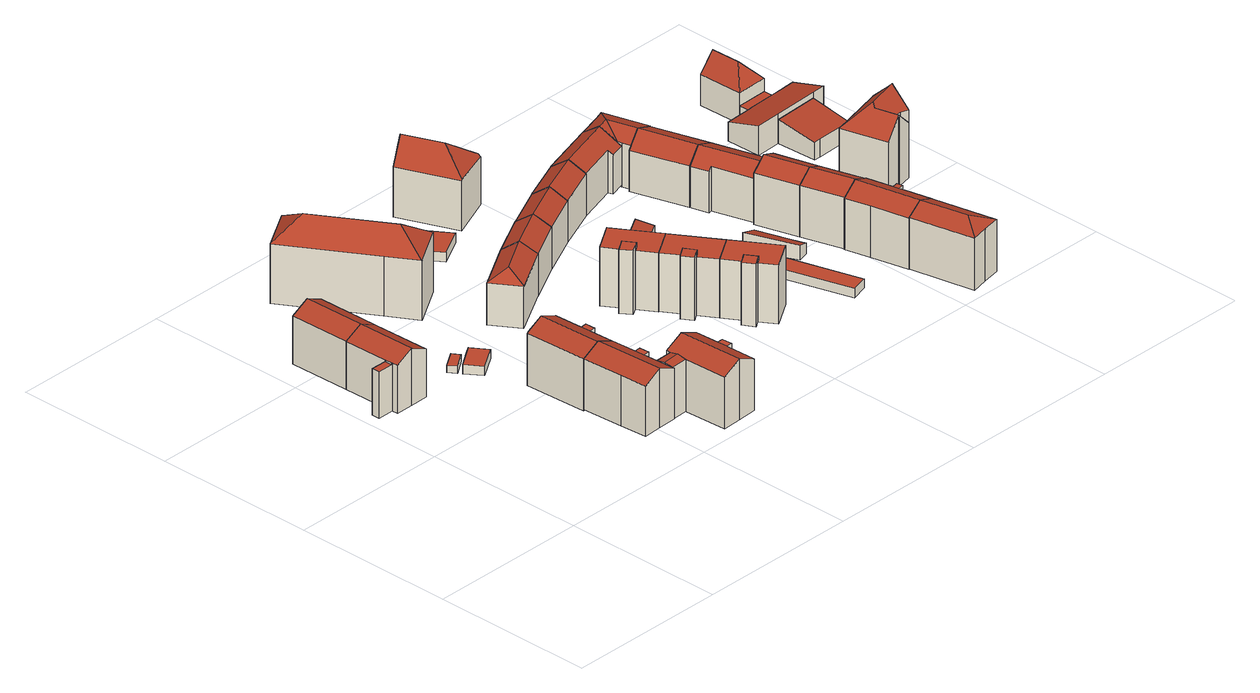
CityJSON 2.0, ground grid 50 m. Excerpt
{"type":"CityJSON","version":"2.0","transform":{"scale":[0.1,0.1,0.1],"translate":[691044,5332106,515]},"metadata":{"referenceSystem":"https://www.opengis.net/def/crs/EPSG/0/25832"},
"CityObjects":{
"building1":{"type":"Building","attributes":{"Gemeindeschluessel":"09162000","HoeheDach":"536.000","HoeheGrund":"518.370","Methode":"2000","NiedrigsteTraufeDesGebaeudes":"532.730","Geometrietyp2DReferenz":"3000","function":"31001_1000","roofType":"3100","measuredHeight":17.63,"storeysAboveGround":5},"geometry":[{"type":"MultiSurface","lod":"2","boundaries":[[[0,1,2,3,4]],[[0,5,6,7,8,9,10,11,1]],[[7,12,13,8]],[[14,15,13,12]],[[7,6,16,17,14,12]],[[16,18,4,3,19,20,21,17]],[[11,22,2,1]],[[2,22,19,3]],[[9,21,20,10]],[[14,17,21,15]],[[5,18,16,6]],[[9,8,13,15,21]],[[0,4,18,5]],[[11,10,20,19,22]]],"semantics":{"surfaces":[{"type":"WallSurface"},{"type":"GroundSurface"},{"type":"RoofSurface"}],"values":[0,1,0,2,0,2,0,2,0,0,0,0,0,0]}}]},
"building2":{"type":"Building","attributes":{"Gemeindeschluessel":"09162000","HoeheDach":"535.966","HoeheGrund":"518.350","Methode":"1000","NiedrigsteTraufeDesGebaeudes":"533.236","Geometrietyp2DReferenz":"3000","function":"31001_1000","roofType":"3100","measuredHeight":17.62,"storeysAboveGround":5},"geometry":[{"type":"MultiSurface","lod":"2","boundaries":[[[22,23,24,19]],[[25,26,11,10,27]],[[27,28,29,25]],[[10,20,28,27]],[[19,24,29,28,20]],[[25,29,24,23,26]],[[11,22,19,20,10]],[[26,23,22,11]]],"semantics":{"surfaces":[{"type":"RoofSurface"},{"type":"GroundSurface"},{"type":"WallSurface"}],"values":[0,1,2,2,0,2,2,2]}}]},
"building3":{"type":"Building","attributes":{"Gemeindeschluessel":"09162000","HoeheDach":"537.320","HoeheGrund":"519.080","Methode":"2000","NiedrigsteTraufeDesGebaeudes":"534.600","Geometrietyp2DReferenz":"3000","function":"31001_1000","roofType":"3100","measuredHeight":18.24,"storeysAboveGround":5},"geometry":[{"type":"MultiSurface","lod":"2","boundaries":[[[30,31,32,33]],[[34,35,36,37,38,39,40,41,42,43,44,45]],[[46,47,48,49,50,30,33,51,52,53]],[[36,48,47,37]],[[54,55,56,46,53,57]],[[42,41,57,53,52]],[[34,50,49,35]],[[44,32,31,45]],[[38,56,55,39]],[[42,52,51,43]],[[35,49,48,36]],[[39,55,54,40]],[[44,43,51,33,32]],[[40,54,57,41]],[[34,45,31,30,50]],[[38,37,47,46,56]]],"semantics":{"surfaces":[{"type":"RoofSurface"},{"type":"GroundSurface"},{"type":"WallSurface"}],"values":[0,1,0,2,0,2,2,2,2,2,2,2,2,2,2,2]}}]},
"building4":{"type":"Building","attributes":{"Gemeindeschluessel":"09162000","HoeheDach":"520.650","HoeheGrund":"518.400","Methode":"1000","NiedrigsteTraufeDesGebaeudes":"520.650","Geometrietyp2DReferenz":"3000","function":"31001_2000","roofType":"1000","measuredHeight":2.25},"geometry":[{"type":"MultiSurface","lod":"2","boundaries":[[[58,59,60,61]],[[62,59,58,63]],[[62,63,64,65]],[[65,60,59,62]],[[60,65,64,61]],[[61,64,63,58]]],"semantics":{"surfaces":[{"type":"GroundSurface"},{"type":"WallSurface"},{"type":"RoofSurface"}],"values":[0,1,2,1,1,1]}}]},
"building5":{"type":"Building","attributes":{"Gemeindeschluessel":"09162000","HoeheDach":"521.181","HoeheGrund":"518.417","Methode":"1000","NiedrigsteTraufeDesGebaeudes":"521.181","Geometrietyp2DReferenz":"3000","function":"51009_1610","roofType":"1000","measuredHeight":2.76},"geometry":[{"type":"MultiSurface","lod":"2","boundaries":[[[66,67,68,69]],[[70,71,72,73]],[[66,69,70,73,74]],[[73,72,75,74]],[[74,75,67,66]],[[69,68,71,70]],[[75,72,71,68,67]]],"semantics":{"surfaces":[{"type":"WallSurface"},{"type":"GroundSurface"},{"type":"RoofSurface"}],"values":[0,0,1,0,0,0,2]}}]},
"building6":{"type":"Building","attributes":{"Gemeindeschluessel":"09162000","HoeheDach":"537.320","HoeheGrund":"518.610","Methode":"2000","NiedrigsteTraufeDesGebaeudes":"534.570","Geometrietyp2DReferenz":"3000","function":"31001_1000","roofType":"3100","measuredHeight":18.71,"storeysAboveGround":5},"geometry":[{"type":"MultiSurface","lod":"2","boundaries":[[[76,77,78,79]],[[79,78,80,81]],[[82,83,84,85,86]],[[57,87,88,80,78,77]],[[82,86,52,89]],[[90,91,84,83]],[[92,93,94,95]],[[96,89,52,87,57]],[[87,52,86,85,97,94,93,88]],[[82,89,96,76,79,81,92,95,90,83]],[[90,95,94,97,91]],[[92,81,80,88,93]],[[85,84,91,97]],[[96,57,77,76]]],"semantics":{"surfaces":[{"type":"WallSurface"},{"type":"RoofSurface"},{"type":"GroundSurface"}],"values":[0,0,0,1,0,0,0,0,1,2,0,0,1,0]}}]},
"building7":{"type":"Building","attributes":{"Gemeindeschluessel":"09162000","HoeheDach":"537.370","HoeheGrund":"518.600","Methode":"2000","NiedrigsteTraufeDesGebaeudes":"534.570","Geometrietyp2DReferenz":"3000","function":"31001_1000","roofType":"3100","measuredHeight":18.77,"storeysAboveGround":5},"geometry":[{"type":"MultiSurface","lod":"2","boundaries":[[[98,99,100,101]],[[102,103,104,105]],[[106,107,108,109,110,111,112]],[[113,114,103,115]],[[103,114,116,106,112,117,100,99]],[[105,104,99,118]],[[119,120,117,112,111]],[[121,116,114,113]],[[119,111,110,122]],[[123,108,107,124]],[[98,125,118,99]],[[109,126,127,110]],[[121,124,107,106,116]],[[128,115,103,102]],[[101,100,117,120]],[[125,128,102,105,118]],[[129,127,126,130]],[[103,99,104]],[[129,122,110,127]],[[123,130,126,109,108]],[[123,124,121,113,115,128,125,98,101,120,119,122,129,130]]],"semantics":{"surfaces":[{"type":"WallSurface"},{"type":"RoofSurface"},{"type":"GroundSurface"}],"values":[0,1,1,0,1,1,0,0,0,0,0,1,0,0,0,0,0,0,0,0,2]}}]},
"building8":{"type":"Building","attributes":{"Gemeindeschluessel":"09162000","HoeheDach":"539.955","HoeheGrund":"515.580","Methode":"1000","NiedrigsteTraufeDesGebaeudes":"534.014","Geometrietyp2DReferenz":"3000","function":"31001_1000","roofType":"3200","measuredHeight":24.38,"storeysAboveGround":5},"geometry":[{"type":"MultiSurface","lod":"2","boundaries":[[[131,132,133,134]],[[135,136,137,138]],[[138,137,139,140]],[[141,142,143,144]],[[145,142,146]],[[133,132,147,139,137,136,143,142,145]],[[148,149,150,141,144,135,138,140,151]],[[149,152,146,150]],[[150,146,142,141]],[[149,148,131,134,152]],[[140,139,147,151]],[[152,134,133,145,146]],[[148,151,147,132,131]],[[144,143,136,135]]],"semantics":{"surfaces":[{"type":"RoofSurface"},{"type":"WallSurface"},{"type":"GroundSurface"}],"values":[0,1,1,1,0,0,2,1,1,1,1,0,1,1]}}]},
"building9":{"type":"Building","attributes":{"Gemeindeschluessel":"09162000","HoeheDach":"534.410","HoeheGrund":"518.260","Methode":"2000","NiedrigsteTraufeDesGebaeudes":"531.133","Geometrietyp2DReferenz":"3000","function":"31001_1000","roofType":"3200","measuredHeight":16.15,"storeysAboveGround":4},"geometry":[{"type":"MultiSurface","lod":"2","boundaries":[[[153,154,155,156]],[[157,158,153,156,159]],[[160,161,162,163]],[[164,162,155,154]],[[156,155,162,161,159]],[[158,157,160,163,165]],[[157,159,161,160]],[[165,163,162,164]],[[158,165,164,154,153]]],"semantics":{"surfaces":[{"type":"RoofSurface"},{"type":"WallSurface"},{"type":"GroundSurface"}],"values":[0,1,1,0,0,2,1,1,1]}}]},
"building10":{"type":"Building","attributes":{"Gemeindeschluessel":"09162000","HoeheDach":"534.413","HoeheGrund":"518.080","Methode":"1000","NiedrigsteTraufeDesGebaeudes":"531.057","Geometrietyp2DReferenz":"3000","function":"31001_1000","roofType":"3100","measuredHeight":16.33,"storeysAboveGround":4},"geometry":[{"type":"MultiSurface","lod":"2","boundaries":[[[166,167,168,169,170,171]],[[166,172,173,167]],[[168,167,173,174,175]],[[170,162,161,171]],[[169,176,162,170]],[[176,175,174,173,162]],[[172,161,162,173]],[[172,166,171,161]],[[168,175,176,169]]],"semantics":{"surfaces":[{"type":"GroundSurface"},{"type":"WallSurface"},{"type":"RoofSurface"}],"values":[0,1,1,1,1,2,2,1,1]}}]},
"building11":{"type":"Building","attributes":{"Gemeindeschluessel":"09162000","HoeheDach":"521.448","HoeheGrund":"518.520","Methode":"1000","NiedrigsteTraufeDesGebaeudes":"521.448","Geometrietyp2DReferenz":"3000","function":"31001_1000","roofType":"1000","measuredHeight":2.93,"storeysAboveGround":1},"geometry":[{"type":"MultiSurface","lod":"2","boundaries":[[[177,178,179,180]],[[180,181,182,177]],[[183,178,177,182]],[[184,179,178,183]],[[179,184,181,180]],[[183,182,181,184]]],"semantics":{"surfaces":[{"type":"GroundSurface"},{"type":"WallSurface"},{"type":"RoofSurface"}],"values":[0,1,1,1,1,2]}}]},
"building12":{"type":"Building","attributes":{"Gemeindeschluessel":"09162000","HoeheDach":"537.160","HoeheGrund":"517.480","Methode":"2000","NiedrigsteTraufeDesGebaeudes":"535.670","Geometrietyp2DReferenz":"3000","function":"31001_1000","roofType":"1000","measuredHeight":19.68,"storeysAboveGround":6},"geometry":[{"type":"MultiSurface","lod":"2","boundaries":[[[185,186,187,188]],[[189,190,191,192,193,194]],[[190,189,185,188,195,196,197,198,199]],[[200,201,202,203,204,205,206,192,191]],[[189,194,186,185]],[[203,202,197,196]],[[204,207,208,205]],[[196,195,207,204,203]],[[205,208,209,206]],[[197,202,201,198]],[[200,191,190,199]],[[198,201,200,199]],[[188,187,207,195]],[[206,209,193,192]],[[186,194,193,209,208,207,187]]],"semantics":{"surfaces":[{"type":"WallSurface"},{"type":"GroundSurface"},{"type":"RoofSurface"}],"values":[0,0,1,2,0,0,0,0,0,0,0,0,0,0,2]}}]},
"building13":{"type":"Building","attributes":{"Gemeindeschluessel":"09162000","HoeheDach":"536.970","HoeheGrund":"517.590","Methode":"2000","NiedrigsteTraufeDesGebaeudes":"535.700","Geometrietyp2DReferenz":"3000","function":"31001_1000","roofType":"1000","measuredHeight":19.38,"storeysAboveGround":6},"geometry":[{"type":"MultiSurface","lod":"2","boundaries":[[[210,201,211,212]],[[213,214,215,216]],[[217,218,214,219]],[[220,221,222,223,215,214,218]],[[216,215,223,224]],[[225,220,218,217]],[[226,219,214,213,191]],[[227,228,229,230]],[[212,211,227,230]],[[191,200,231,226]],[[227,211,201,200,191,213,216,224,232,228]],[[231,200,201,210]],[[233,221,220,225]],[[229,233,225,217,219,226,231,210,212,230]],[[233,229,228,232,222,221]],[[224,223,222,232]]],"semantics":{"surfaces":[{"type":"WallSurface"},{"type":"RoofSurface"},{"type":"GroundSurface"}],"values":[0,0,0,1,0,0,0,0,0,0,1,0,0,2,0,0]}}]},
"building14":{"type":"Building","attributes":{"Gemeindeschluessel":"09162000","HoeheDach":"536.930","HoeheGrund":"517.490","Methode":"2000","NiedrigsteTraufeDesGebaeudes":"535.680","Geometrietyp2DReferenz":"3000","function":"31001_1000","roofType":"1000","measuredHeight":19.44,"storeysAboveGround":6},"geometry":[{"type":"MultiSurface","lod":"2","boundaries":[[[234,211,227,228,235,236,237,238,239]],[[240,211,234,241]],[[242,243,244,245,246,247,248,240,241]],[[249,250,251,252,253,254,255,256]],[[243,242,239,238,251,250]],[[247,246,255,254,235,228]],[[248,227,211,240]],[[228,227,248,247]],[[237,252,251,238]],[[243,250,249,244]],[[236,253,252,237]],[[234,239,242,241]],[[245,256,255,246]],[[244,249,256,245]],[[235,254,253,236]]],"semantics":{"surfaces":[{"type":"RoofSurface"},{"type":"WallSurface"},{"type":"GroundSurface"}],"values":[0,1,2,0,1,1,1,1,1,1,1,1,1,1,1]}}]},
"building15":{"type":"Building","attributes":{"Gemeindeschluessel":"09162000","HoeheDach":"534.390","HoeheGrund":"518.080","Methode":"1000","NiedrigsteTraufeDesGebaeudes":"531.047","Geometrietyp2DReferenz":"3000","function":"31001_1000","roofType":"3100","measuredHeight":16.31,"storeysAboveGround":4},"geometry":[{"type":"MultiSurface","lod":"2","boundaries":[[[257,258,259,260]],[[261,262,263,168]],[[261,260,259,264,262]],[[257,260,261,168,167,166]],[[167,173,265,166]],[[258,257,166,265]],[[263,262,264,266,173]],[[168,263,173,167]],[[258,265,173,266,259]],[[264,259,266]]],"semantics":{"surfaces":[{"type":"WallSurface"},{"type":"GroundSurface"},{"type":"RoofSurface"}],"values":[0,0,0,1,0,0,2,0,2,2]}}]},
"building16":{"type":"Building","attributes":{"Gemeindeschluessel":"09162000","HoeheDach":"539.999","HoeheGrund":"518.579","Methode":"1000","NiedrigsteTraufeDesGebaeudes":"533.266","Geometrietyp2DReferenz":"3000","function":"31001_1000","roofType":"3200","measuredHeight":21.42,"storeysAboveGround":5},"geometry":[{"type":"MultiSurface","lod":"2","boundaries":[[[267,268,269,270]],[[271,272,273,274]],[[275,274,273,276,277]],[[278,279,272,271]],[[269,268,277,276]],[[279,270,269,276,273,272]],[[278,271,274,275,280]],[[267,280,275,277,268]],[[270,279,278,280,267]]],"semantics":{"surfaces":[{"type":"RoofSurface"},{"type":"WallSurface"},{"type":"GroundSurface"}],"values":[0,1,1,1,0,0,2,1,1]}}]},
"building17":{"type":"Building","attributes":{"Gemeindeschluessel":"09162000","HoeheDach":"520.452","HoeheGrund":"517.410","Methode":"1000","NiedrigsteTraufeDesGebaeudes":"519.807","Geometrietyp2DReferenz":"3000","function":"31001_2000","roofType":"1000","measuredHeight":3.04},"geometry":[{"type":"MultiSurface","lod":"2","boundaries":[[[281,282,283,284]],[[285,286,281,284]],[[284,283,287,285]],[[286,288,282,281]],[[288,287,283,282]],[[288,286,285,287]]],"semantics":{"surfaces":[{"type":"WallSurface"},{"type":"GroundSurface"},{"type":"RoofSurface"}],"values":[0,1,0,0,2,0]}}]},
"building18":{"type":"Building","attributes":{"Gemeindeschluessel":"09162000","HoeheDach":"534.394","HoeheGrund":"518.060","Methode":"1000","NiedrigsteTraufeDesGebaeudes":"531.040","Geometrietyp2DReferenz":"3000","function":"31001_1000","roofType":"3100","measuredHeight":16.33,"storeysAboveGround":4},"geometry":[{"type":"MultiSurface","lod":"2","boundaries":[[[259,289,290,291]],[[292,293,261,260,257,294]],[[292,289,295,293]],[[262,295,289,259]],[[294,290,289,292]],[[293,295,262,261]],[[261,262,259,260]],[[260,259,291,257]],[[257,291,290,294]]],"semantics":{"surfaces":[{"type":"RoofSurface"},{"type":"GroundSurface"},{"type":"WallSurface"}],"values":[0,1,2,0,2,2,2,2,2]}}]},
"building19":{"type":"Building","attributes":{"Gemeindeschluessel":"09162000","HoeheDach":"520.063","HoeheGrund":"517.200","Methode":"1000","NiedrigsteTraufeDesGebaeudes":"520.063","Geometrietyp2DReferenz":"3000","function":"31001_2000","roofType":"1000","measuredHeight":2.86},"geometry":[{"type":"MultiSurface","lod":"2","boundaries":[[[296,297,298,299]],[[300,301,302,303]],[[296,299,302,301]],[[303,302,299,298]],[[297,296,301,300]],[[298,297,300,303]]],"semantics":{"surfaces":[{"type":"WallSurface"},{"type":"RoofSurface"},{"type":"GroundSurface"}],"values":[0,0,1,0,0,2]}}]},
"building20":{"type":"Building","attributes":{"Gemeindeschluessel":"09162000","HoeheDach":"522.266","HoeheGrund":"516.760","Methode":"1000","NiedrigsteTraufeDesGebaeudes":"520.069","Geometrietyp2DReferenz":"3000","function":"31001_2000","roofType":"2100","measuredHeight":5.51,"storeysAboveGround":1},"geometry":[{"type":"MultiSurface","lod":"2","boundaries":[[[304,305,306,307]],[[308,309,305,304]],[[307,306,310,311]],[[310,306,305,309,312]],[[313,312,309,308]],[[313,308,304,307,311]],[[311,310,312,313]]],"semantics":{"surfaces":[{"type":"WallSurface"},{"type":"RoofSurface"},{"type":"GroundSurface"}],"values":[0,0,0,1,0,2,0]}}]},
"building21":{"type":"Building","attributes":{"Gemeindeschluessel":"09162000","HoeheDach":"534.370","HoeheGrund":"518.130","Methode":"2000","NiedrigsteTraufeDesGebaeudes":"530.149","Geometrietyp2DReferenz":"3000","function":"31001_1000","roofType":"3100","measuredHeight":16.24,"storeysAboveGround":4},"geometry":[{"type":"MultiSurface","lod":"2","boundaries":[[[314,315,316,293]],[[289,317,318,319,320]],[[321,322,323,324]],[[293,316,289,292]],[[315,314,325,326]],[[323,327,318,317,324]],[[314,293,292,294,328,327,323,322,325]],[[322,321,326,325]],[[321,324,317,289,316,315,326]],[[328,319,318,327]],[[294,320,319,328]],[[294,292,289,320]]],"semantics":{"surfaces":[{"type":"WallSurface"},{"type":"RoofSurface"},{"type":"GroundSurface"}],"values":[0,1,0,0,0,0,2,0,1,0,0,0]}}]},
"building22":{"type":"Building","attributes":{"Gemeindeschluessel":"09162000","HoeheDach":"535.436","HoeheGrund":"516.890","Methode":"1000","NiedrigsteTraufeDesGebaeudes":"532.881","Geometrietyp2DReferenz":"3000","function":"31001_1000","roofType":"3200","measuredHeight":18.55,"storeysAboveGround":5},"geometry":[{"type":"MultiSurface","lod":"2","boundaries":[[[329,330,331,332,333]],[[334,333,332,335]],[[336,329,333,337,338]],[[339,330,340,341]],[[341,340,336,342]],[[343,338,337,344]],[[345,331,330,339]],[[340,330,329,336]],[[335,332,331,345]],[[341,342,343,344,334,335,345,339]],[[344,337,333,334]],[[342,336,338,343]]],"semantics":{"surfaces":[{"type":"RoofSurface"},{"type":"WallSurface"},{"type":"GroundSurface"}],"values":[0,1,0,1,1,1,1,0,1,2,1,1]}}]},
"building23":{"type":"Building","attributes":{"Gemeindeschluessel":"09162000","HoeheDach":"535.396","HoeheGrund":"516.880","Methode":"2000","NiedrigsteTraufeDesGebaeudes":"532.698","Geometrietyp2DReferenz":"3000","function":"31001_1000","roofType":"3100","measuredHeight":18.52,"storeysAboveGround":6},"geometry":[{"type":"MultiSurface","lod":"2","boundaries":[[[345,346,347,335]],[[348,349,350,351]],[[352,353,354,355]],[[334,333,356,344]],[[357,358,359,360]],[[361,362,363,364]],[[334,335,347,333]],[[365,354,353,366]],[[360,359,367,368]],[[369,370,371,372]],[[373,371,370,365,366,363,362,374,375,333,347,346]],[[343,376,358,357]],[[373,377,372,371]],[[364,363,366,378]],[[359,358,376,356,333,375,350,349,367]],[[379,369,372,377,345,335,334,344,343,357,360,368,348,351,380,381,361,364,378,352,355]],[[381,374,362,361]],[[381,380,375,374]],[[353,352,378,366]],[[344,356,376,343]],[[351,350,375,380]],[[377,373,346,345]],[[365,379,355,354]],[[368,367,349,348]],[[379,365,370,369]]],"semantics":{"surfaces":[{"type":"WallSurface"},{"type":"RoofSurface"},{"type":"GroundSurface"}],"values":[0,0,0,0,0,0,0,1,0,0,1,0,0,0,1,2,0,0,0,0,0,0,0,0,0]}}]},
"building24":{"type":"Building","attributes":{"Gemeindeschluessel":"09162000","HoeheDach":"534.350","HoeheGrund":"517.610","Methode":"2000","NiedrigsteTraufeDesGebaeudes":"530.284","Geometrietyp2DReferenz":"3000","function":"31001_1000","roofType":"3100","measuredHeight":16.74,"storeysAboveGround":4},"geometry":[{"type":"MultiSurface","lod":"2","boundaries":[[[382,383,384,385]],[[386,387,388,389]],[[390,391,392,383,382]],[[390,382,385,386,389,393]],[[393,394,391,390]],[[385,384,395,387,386]],[[395,384,383,392]],[[389,388,394,393]],[[394,388,387,395,392,391]]],"semantics":{"surfaces":[{"type":"WallSurface"},{"type":"GroundSurface"},{"type":"RoofSurface"}],"values":[0,0,0,1,0,0,2,0,2]}}]},
"building25":{"type":"Building","attributes":{"Gemeindeschluessel":"09162000","HoeheDach":"534.380","HoeheGrund":"517.580","Methode":"2000","NiedrigsteTraufeDesGebaeudes":"530.302","Geometrietyp2DReferenz":"3000","function":"31001_1000","roofType":"3100","measuredHeight":16.8,"storeysAboveGround":5},"geometry":[{"type":"MultiSurface","lod":"2","boundaries":[[[396,397,398,399]],[[399,400,382,390,396]],[[392,383,401,402]],[[403,392,402,398,397]],[[390,403,397,396]],[[382,383,392,403,390]],[[399,398,402,401,400]],[[400,401,383,382]]],"semantics":{"surfaces":[{"type":"WallSurface"},{"type":"GroundSurface"},{"type":"RoofSurface"}],"values":[0,1,2,2,0,0,0,0]}}]},
"building26":{"type":"Building","attributes":{"Gemeindeschluessel":"09162000","HoeheDach":"535.505","HoeheGrund":"516.910","Methode":"1000","NiedrigsteTraufeDesGebaeudes":"532.812","Geometrietyp2DReferenz":"3000","function":"31001_1000","roofType":"3100","measuredHeight":18.59,"storeysAboveGround":5},"geometry":[{"type":"MultiSurface","lod":"2","boundaries":[[[404,361,381,380,351,348,405,406]],[[348,349,407,405]],[[351,350,349,348]],[[380,408,350,351]],[[381,409,408,380]],[[410,411,412,408,409]],[[361,410,409,381]],[[349,350,408,412,407]],[[410,361,404,411]],[[411,404,406,405,407,412]]],"semantics":{"surfaces":[{"type":"GroundSurface"},{"type":"WallSurface"},{"type":"RoofSurface"}],"values":[0,1,1,1,1,2,1,2,1,1]}}]},
"building27":{"type":"Building","attributes":{"Gemeindeschluessel":"09162000","HoeheDach":"535.477","HoeheGrund":"516.900","Methode":"1000","NiedrigsteTraufeDesGebaeudes":"532.771","Geometrietyp2DReferenz":"3000","function":"31001_1000","roofType":"3100","measuredHeight":18.58,"storeysAboveGround":5},"geometry":[{"type":"MultiSurface","lod":"2","boundaries":[[[406,404,411,412,407,405]],[[413,404,406,405,414]],[[405,407,415,414]],[[411,416,417,412]],[[413,414,415,417,416]],[[407,412,417,415]],[[411,404,413,416]]],"semantics":{"surfaces":[{"type":"WallSurface"},{"type":"GroundSurface"},{"type":"RoofSurface"}],"values":[0,1,0,2,0,2,0]}}]},
"building28":{"type":"Building","attributes":{"Gemeindeschluessel":"09162000","HoeheDach":"534.430","HoeheGrund":"517.600","Methode":"2000","NiedrigsteTraufeDesGebaeudes":"531.084","Geometrietyp2DReferenz":"3000","function":"31001_1000","roofType":"3100","measuredHeight":16.83,"storeysAboveGround":4},"geometry":[{"type":"MultiSurface","lod":"2","boundaries":[[[402,418,419,420]],[[421,422,419,423]],[[424,425,426,427,428]],[[429,426,425,317,430]],[[422,421,431,432]],[[425,424,420,317]],[[419,418,400,423]],[[424,428,433,402,420]],[[399,427,426,429,431,421,423,400]],[[418,402,433,399,400]],[[399,433,428,427]],[[422,432,430,317,420,419]],[[429,430,432,431]]],"semantics":{"surfaces":[{"type":"RoofSurface"},{"type":"WallSurface"},{"type":"GroundSurface"}],"values":[0,1,1,1,1,0,1,0,2,1,1,0,1]}}]},
"building29":{"type":"Building","attributes":{"Gemeindeschluessel":"09162000","HoeheDach":"540.980","HoeheGrund":"517.680","Methode":"2000","NiedrigsteTraufeDesGebaeudes":"534.380","Geometrietyp2DReferenz":"3000","function":"31001_1000","roofType":"3200","measuredHeight":23.3,"storeysAboveGround":4},"geometry":[{"type":"MultiSurface","lod":"2","boundaries":[[[434,435,436,437]],[[438,439,440,441]],[[437,436,442,443]],[[443,442,444,445]],[[446,447,438,441]],[[440,439,435,434]],[[448,449,450,451]],[[452,453,454,455]],[[456,448,451,452,455,446,441,440,434,437,443,445]],[[446,455,454,457,447]],[[456,445,444,458,459]],[[453,460,461,457,454]],[[456,459,449,448]],[[453,452,451,450,460]],[[438,447,457,461,462,439]],[[462,458,444,442,436,435,439]],[[460,450,449,459,458,462,461]]],"semantics":{"surfaces":[{"type":"WallSurface"},{"type":"GroundSurface"},{"type":"RoofSurface"}],"values":[0,0,0,0,0,0,0,0,1,0,0,2,0,0,2,2,2]}}]},
"building30":{"type":"Building","attributes":{"Gemeindeschluessel":"09162000","HoeheDach":"524.953","HoeheGrund":"517.550","Methode":"1000","NiedrigsteTraufeDesGebaeudes":"523.039","Geometrietyp2DReferenz":"3000","function":"31001_9998","roofType":"1000","measuredHeight":7.4,"storeysAboveGround":1},"geometry":[{"type":"MultiSurface","lod":"2","boundaries":[[[463,464,465,466]],[[463,466,467,468,469]],[[470,469,468,471]],[[465,464,470,471,472]],[[471,468,467,472]],[[464,463,469,470]],[[472,467,466,465]]],"semantics":{"surfaces":[{"type":"WallSurface"},{"type":"RoofSurface"},{"type":"GroundSurface"}],"values":[0,1,0,2,0,0,0]}}]},
"building31":{"type":"Building","attributes":{"Gemeindeschluessel":"09162000","HoeheDach":"526.661","HoeheGrund":"517.560","Methode":"1000","NiedrigsteTraufeDesGebaeudes":"522.593","Geometrietyp2DReferenz":"3000","function":"31001_9998","roofType":"2100","measuredHeight":9.1,"storeysAboveGround":1},"geometry":[{"type":"MultiSurface","lod":"2","boundaries":[[[473,474,475,476]],[[477,473,476,478,479,480,481,482,483,484]],[[478,476,475,485]],[[482,481,486,487]],[[477,484,488,489]],[[482,487,490,483]],[[491,492,493,494]],[[477,489,474,473]],[[488,490,487,486,495,485,475,474,489]],[[479,493,492,480]],[[483,490,488,484]],[[481,480,492,491,486]],[[479,478,485,495,494,493]],[[494,495,486,491]]],"semantics":{"surfaces":[{"type":"WallSurface"},{"type":"GroundSurface"},{"type":"RoofSurface"}],"values":[0,1,0,0,0,0,2,0,2,0,0,0,0,0]}}]},
"building32":{"type":"Building","attributes":{"Gemeindeschluessel":"09162000","HoeheDach":"531.980","HoeheGrund":"516.990","Methode":"2000","NiedrigsteTraufeDesGebaeudes":"526.625","Geometrietyp2DReferenz":"3000","function":"31001_9998","roofType":"3200","measuredHeight":14.99,"storeysAboveGround":2},"geometry":[{"type":"MultiSurface","lod":"2","boundaries":[[[496,497,498,499]],[[500,501,502,503,504]],[[505,500,504]],[[506,504,503,507]],[[497,496,508,509]],[[496,499,501,500,505,508]],[[510,509,508,505]],[[499,498,511,502,501]],[[507,503,502,511]],[[510,505,504,506]],[[510,506,507,511,498,497,509]]],"semantics":{"surfaces":[{"type":"WallSurface"},{"type":"RoofSurface"},{"type":"GroundSurface"}],"values":[0,1,1,0,0,1,0,0,0,0,2]}}]}
},
"vertices":[
[113,686,34],[170,687,34],[170,687,182],[114,686,210],[113,686,210],[59,686,34],[58,705,34],[8,704,34],[8,729,34],[57,729,34],[54,866,34],[166,867,34],[8,704,177],[8,729,177],[57,705,177],[57,729,177],[58,705,182],[57,705,182],[59,686,182],[110,867,210],[54,866,182],[57,729,182],[166,867,182],
[162,1057,182],[106,1056,210],[105,1056,34],[162,1057,34],[50,1055,34],[50,1055,182],[105,1056,209],
[524,236,196],[542,237,196],[540,268,196],[522,267,196],[523,236,41],[525,192,41],[528,138,41],[528,132,41],[468,129,41],[412,126,41],[407,210,41],[400,337,41],[517,344,41],[521,266,41],[540,268,41],[542,237,41],[470,129,223],[528,132,197],[528,138,197],[525,192,197],[523,236,196],[521,266,196],[517,344,196],[459,341,223],[407,210,196],[412,126,196],[468,129,222],[400,337,196],
[295,732,34],[345,764,34],[360,741,34],[312,708,34],[345,764,56],[295,732,56],[312,708,56],[360,741,56],
[319,697,34],[319,697,62],[368,729,62],[368,729,34],[392,745,34],[392,745,62],[425,696,62],[425,696,34],[352,648,34],[352,648,62],
[390,532,36],[390,532,196],[396,533,199],[396,533,36],[446,536,222],[446,536,36],[513,420,36],[532,421,36],[532,421,196],[514,420,196],[513,420,196],[458,341,223],[448,536,223],[517,344,36],[531,453,36],[531,453,196],[507,539,36],[507,539,196],[511,451,196],[511,451,36],[400,337,36],[512,451,196],
[579,194,36],[579,194,196],[579,208,196],[579,208,36],[528,138,196],[581,140,196],[580,168,202],[526,165,202],[647,9,224],[707,12,196],[703,107,196],[704,107,196],[702,139,196],[698,213,196],[638,210,224],[587,6,36],[587,6,196],[581,140,36],[645,9,223],[634,210,222],[525,192,196],[698,213,36],[634,210,36],[645,9,36],[702,139,36],[703,107,36],[707,12,36],[525,192,36],[722,108,196],[720,140,196],[528,138,36],[720,140,36],[722,108,36],
[473,986,190],[594,1061,191],[496,1085,250],[472,987,191],[420,1347,6],[420,1347,190],[451,1296,191],[451,1296,6],[541,1148,191],[541,1148,6],[383,1408,6],[383,1408,190],[386,1403,191],[386,1403,6],[359,1310,250],[261,1334,190],[594,1061,190],[473,986,6],[419,1074,6],[261,1334,6],[594,1061,6],[419,1074,190],
[594,735,162],[595,735,162],[600,795,194],[541,818,162],[541,818,33],[594,735,33],[541,818,161],[688,906,33],[688,906,161],[713,863,194],[713,863,33],[738,819,162],[738,819,33],
[815,974,31],[837,929,31],[860,885,31],[738,819,31],[713,863,31],[688,906,31],[815,974,161],[837,929,194],[847,911,180],[860,885,161],[738,819,161],
[647,1175,35],[729,1231,35],[781,1156,35],[693,1108,35],[693,1108,64],[647,1175,64],[729,1231,64],[781,1156,64],
[850,582,25],[850,582,222],[829,614,222],[829,614,25],[871,595,25],[905,543,25],[905,543,207],[872,594,207],[872,594,222],[871,595,222],[850,628,25],[820,675,25],[903,728,25],[988,596,25],[946,569,25],[946,569,207],[988,596,207],[903,728,207],[820,675,207],[850,628,207],[865,638,207],[887,604,207],[850,628,222],[865,638,222],[887,604,222],
[988,596,26],[1075,458,207],[1075,458,26],[938,491,207],[938,491,220],[950,499,220],[950,499,207],[917,477,26],[917,477,220],[938,491,26],[938,444,220],[959,458,220],[959,457,220],[971,465,220],[971,465,207],[938,444,26],[905,543,26],[1034,432,207],[992,405,207],[992,405,26],[1034,432,26],[946,569,26],[959,457,207],[959,458,26],
[1160,326,207],[1025,353,207],[1038,361,207],[1059,327,207],[1047,319,207],[1077,273,207],[1075,458,25],[1160,326,25],[1077,273,25],[1047,320,25],[1026,306,25],[1005,340,25],[1026,353,25],[992,405,25],[1034,432,25],[1026,306,219],[1047,320,219],[1047,319,219],[1059,327,219],[1038,361,219],[1025,353,219],[1026,353,219],[1005,340,219],
[944,1036,31],[944,1036,160],[964,991,194],[964,991,31],[985,945,31],[985,945,160],[860,885,160],[970,978,185],[815,974,160],[964,990,194],
[962,1235,183],[959,1244,190],[869,1277,250],[835,1183,193],[759,1360,36],[759,1360,190],[818,1391,247],[818,1391,36],[884,1425,36],[822,1393,250],[884,1425,190],[832,1182,36],[832,1182,190],[962,1235,36],
[1184,818,24],[1184,818,48],[975,692,48],[975,692,24],[946,740,24],[1164,870,24],[946,740,55],[1164,870,55],
[1096,1046,194],[1077,1092,161],[944,1036,161],[1096,1046,31],[1115,1000,31],[1077,1092,31],[1115,1000,161],
[1363,234,51],[1363,234,22],[1284,509,22],[1284,509,51],[1310,219,22],[1310,219,51],[1231,493,51],[1231,493,22],
[1373,513,18],[1373,513,51],[1388,466,51],[1388,466,18],[1343,611,18],[1343,611,51],[1354,456,64],[1354,456,18],[1286,599,73],[1286,599,18],
[1237,1038,31],[1237,1038,162],[1115,1000,162],[1272,1100,194],[1272,1101,193],[1258,1147,162],[1077,1092,162],[1290,1037,151],[1290,1037,31],[1275,1091,31],[1275,1091,188],[1242,1023,31],[1242,1023,152],[1272,1101,31],[1258,1147,31],
[1600,85,204],[1665,42,179],[1624,238,179],[1616,236,183],[1570,227,204],[1570,227,19],[1616,236,19],[1557,19,179],[1525,217,183],[1516,216,179],[1665,42,19],[1611,31,179],[1611,31,19],[1557,19,19],[1516,216,19],[1525,217,19],[1624,238,19],
[1624,238,178],[1616,236,182],[1473,407,19],[1473,407,178],[1481,409,182],[1481,409,19],[1619,357,19],[1619,357,177],[1623,339,177],[1623,339,19],[1525,217,182],[1515,215,19],[1515,215,177],[1490,329,178],[1490,329,19],[1580,432,19],[1580,432,179],[1582,433,178],[1582,433,19],[1605,335,177],[1601,354,177],[1471,407,177],[1471,407,19],[1607,330,19],[1607,330,177],[1609,320,177],[1609,320,19],[1626,238,178],[1572,430,183],[1527,420,204],[1516,216,178],[1626,238,19],[1601,354,19],[1605,335,19],[1527,420,19],[1572,430,19],
[1454,871,26],[1454,871,159],[1505,695,159],[1505,695,26],[1398,664,26],[1398,664,161],[1364,785,162],[1364,785,26],[1337,836,26],[1337,836,153],[1384,850,194],[1353,782,26],[1353,782,153],[1436,675,194],
[1287,1007,26],[1287,1007,153],[1298,1010,163],[1298,1010,26],[1404,1041,26],[1404,1041,159],[1335,1021,194],[1337,836,154],
[1542,563,19],[1436,534,19],[1489,548,19],[1436,534,178],[1527,420,205],[1572,430,182],[1580,432,178],[1542,563,178],[1489,548,205],
[1505,695,19],[1398,664,19],[1398,664,178],[1505,695,178],[1452,679,205],
[1404,1041,161],[1364,1180,161],[1309,1111,194],[1336,1171,26],[1336,1171,161],[1364,1180,26],[1287,1050,162],[1275,1091,189],[1275,1091,26],[1290,1037,26],[1290,1037,162],[1272,1101,26],[1272,1101,194],[1258,1147,26],[1258,1147,161],[1298,1010,162],
[1868,680,27],[1868,680,194],[1871,681,194],[1871,681,27],[1731,492,195],[1694,635,194],[1694,635,27],[1731,492,27],[1874,623,251],[1874,623,27],[1874,615,258],[1874,615,27],[1781,505,27],[1781,505,246],[1841,554,27],[1841,554,211],[1821,550,212],[1821,550,27],[1836,519,27],[1836,519,197],[1790,507,244],[1790,507,27],[1876,555,27],[1784,506,250],[1874,614,260],[1876,555,203],[1825,541,202],[1767,576,250],[1774,588,260],
[1868,892,100],[1868,892,25],[1728,886,25],[1728,886,99],[1734,760,80],[1755,761,80],[1869,765,80],[1869,765,25],[1755,761,25],[1734,760,25],
[1650,882,26],[1650,882,117],[1646,989,85],[1646,989,26],[1728,886,26],[1738,993,26],[1736,1032,26],[1832,1034,26],[1833,998,26],[1906,1001,26],[1910,894,26],[1868,892,26],[1738,993,85],[1833,998,85],[1906,1001,85],[1868,892,117],[1728,886,117],[1910,894,117],[1833,998,76],[1832,1034,76],[1736,1032,76],[1738,994,76],[1738,994,85],
[1805,1123,144],[1805,1123,20],[1803,1172,20],[1803,1172,144],[1783,1081,170],[1780,1171,170],[1778,1171,168],[1732,1169,116],[1736,1032,116],[1832,1034,116],[1736,1032,20],[1732,1169,20],[1829,1125,116],[1829,1125,20],[1832,1034,20],[1778,1171,20]
]}
